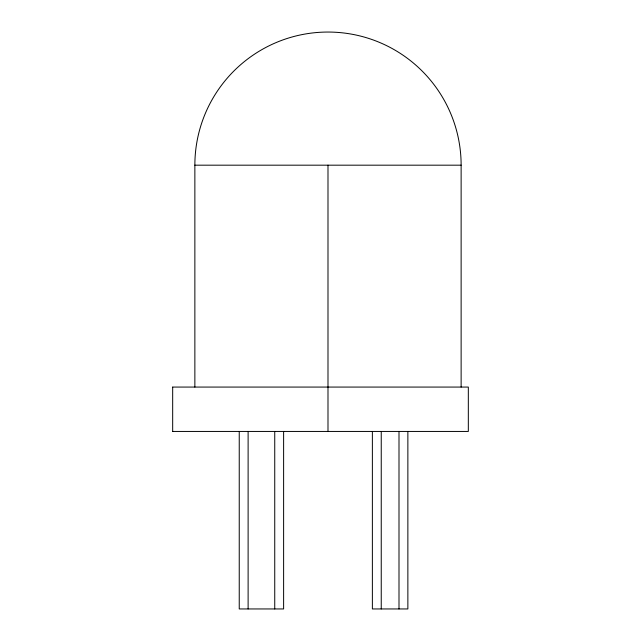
<?xml version="1.0" encoding="UTF-8"?>
<svg xmlns="http://www.w3.org/2000/svg" width="641" height="641" viewBox="0 0 641 641"><rect width="100%" height="100%" fill="white"/><g stroke="black" fill="none" stroke-linecap="round" stroke-linejoin="round"><path stroke-width="0.96" d="M194.864 387.068L194.864 165.178L461.127 165.178L461.127 387.068M172.782 387.068L468.323 387.068L468.323 431.441L172.782 431.441M407.868 431.441L407.868 608.95L372.373 608.95L372.373 431.441M398.998 431.441L398.998 608.95M381.243 431.441L381.243 608.95M327.992 165.178L327.992 431.441M283.618 431.441L283.618 608.95L239.237 608.95L239.237 431.441M274.741 431.441L274.741 608.95M248.115 431.441L248.115 608.95M172.677 387.068L172.677 431.441M194.864 165.178A133.128 133.128 0 0 1 327.992 32.05A133.128 133.128 0 0 1 461.127 165.178"/></g></svg>
